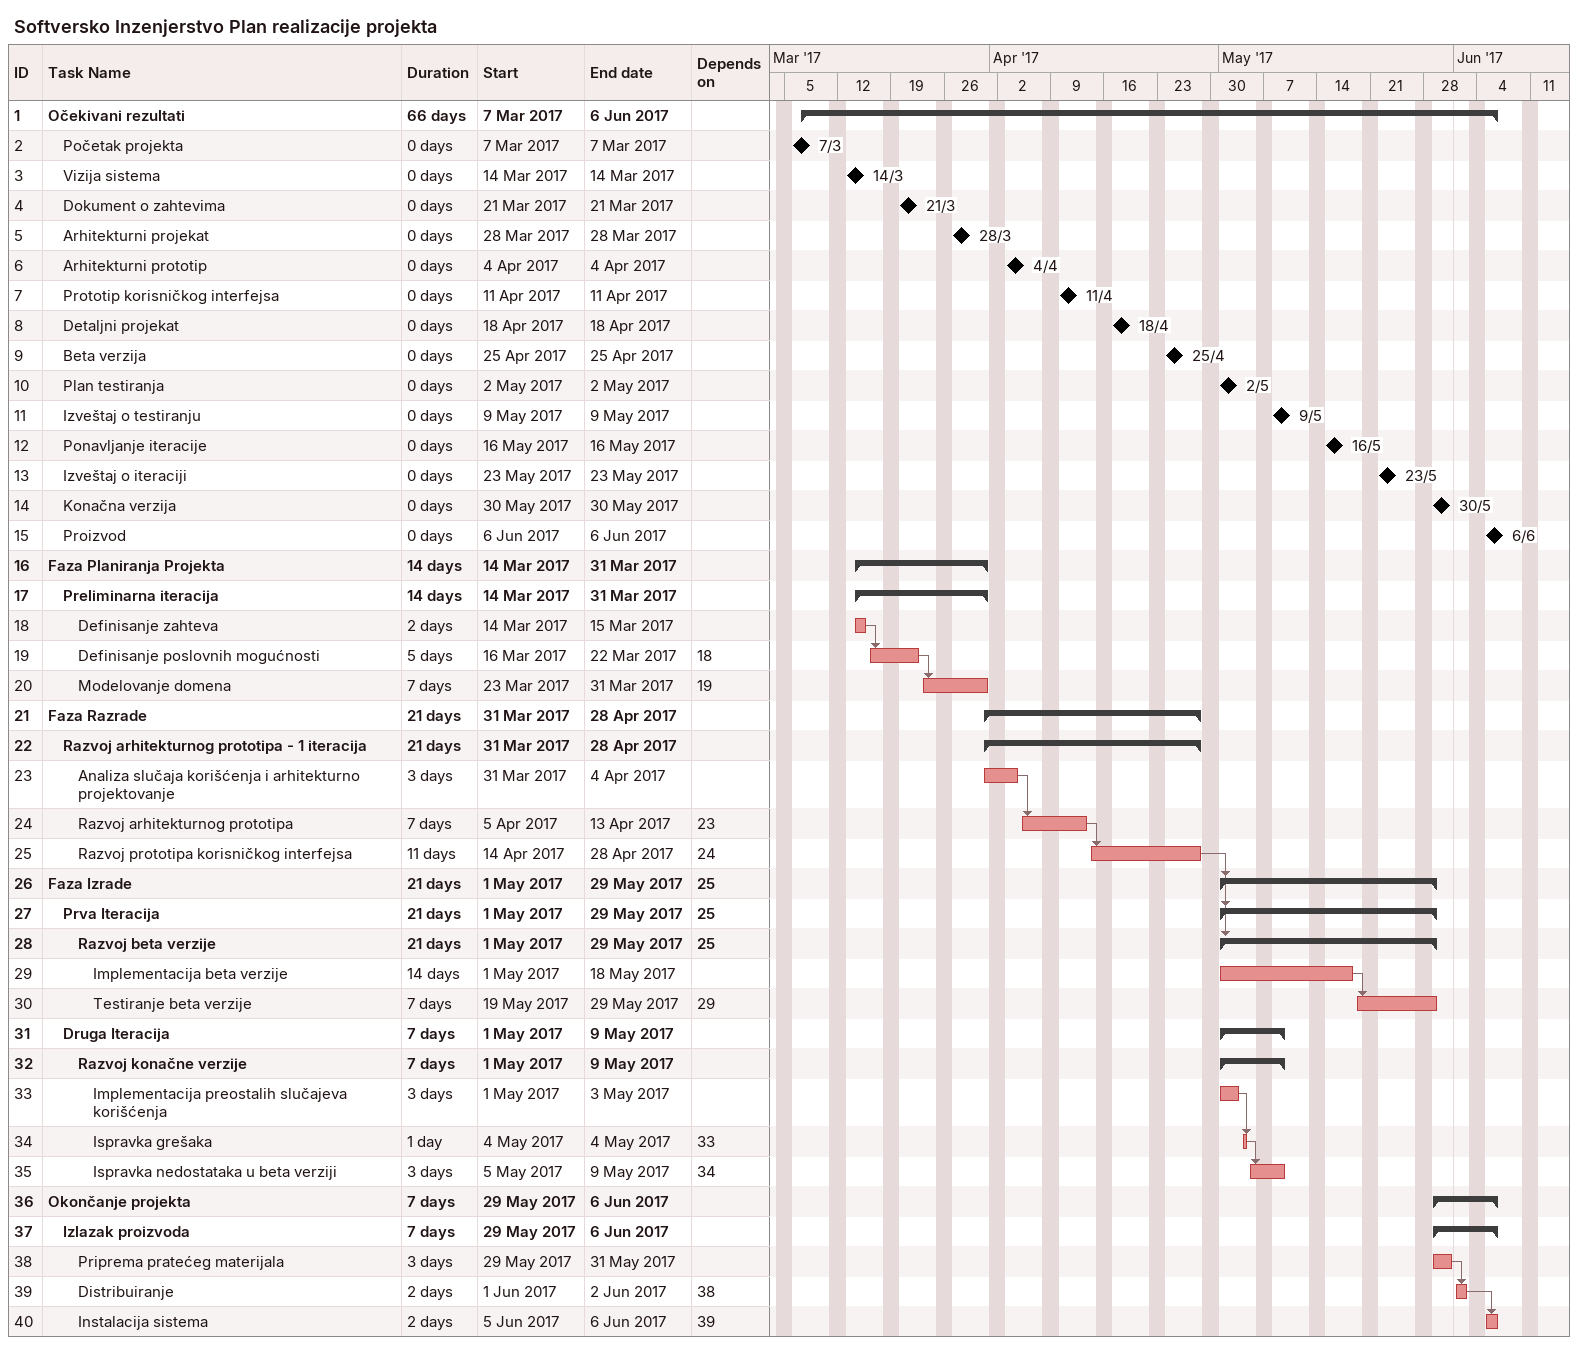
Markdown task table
Softversko Inzenjerstvo Plan realizacije projekta

| ID | Level | Task | Duration | Start | Finish | Predecessors |
|---|---|---|---|---|---|---|
| 1 | 1 | **Očekivani rezultati** | 66d | 2017-03-07 | 2017-06-06 |  |
| 2 | 2 | Početak projekta | 0d | 2017-03-07 | 2017-03-07 |  |
| 3 | 2 | Vizija sistema | 0d | 2017-03-14 | 2017-03-14 |  |
| 4 | 2 | Dokument o zahtevima | 0d | 2017-03-21 | 2017-03-21 |  |
| 5 | 2 | Arhitekturni projekat | 0d | 2017-03-28 | 2017-03-28 |  |
| 6 | 2 | Arhitekturni prototip | 0d | 2017-04-04 | 2017-04-04 |  |
| 7 | 2 | Prototip korisničkog interfejsa | 0d | 2017-04-11 | 2017-04-11 |  |
| 8 | 2 | Detaljni projekat | 0d | 2017-04-18 | 2017-04-18 |  |
| 9 | 2 | Beta verzija | 0d | 2017-04-25 | 2017-04-25 |  |
| 10 | 2 | Plan testiranja | 0d | 2017-05-02 | 2017-05-02 |  |
| 11 | 2 | Izveštaj o testiranju | 0d | 2017-05-09 | 2017-05-09 |  |
| 12 | 2 | Ponavljanje iteracije | 0d | 2017-05-16 | 2017-05-16 |  |
| 13 | 2 | Izveštaj o iteraciji | 0d | 2017-05-23 | 2017-05-23 |  |
| 14 | 2 | Konačna verzija | 0d | 2017-05-30 | 2017-05-30 |  |
| 15 | 2 | Proizvod | 0d | 2017-06-06 | 2017-06-06 |  |
| 16 | 1 | **Faza Planiranja Projekta** | 14d | 2017-03-14 | 2017-03-31 |  |
| 17 | 2 | **Preliminarna iteracija** | 14d | 2017-03-14 | 2017-03-31 |  |
| 18 | 3 | Definisanje zahteva | 2d | 2017-03-14 | 2017-03-15 |  |
| 19 | 3 | Definisanje poslovnih mogućnosti | 5d | 2017-03-16 | 2017-03-22 | 18 |
| 20 | 3 | Modelovanje domena | 7d | 2017-03-23 | 2017-03-31 | 19 |
| 21 | 1 | **Faza Razrade** | 21d | 2017-03-31 | 2017-04-28 |  |
| 22 | 2 | **Razvoj arhitekturnog prototipa - 1 iteracija** | 21d | 2017-03-31 | 2017-04-28 |  |
| 23 | 3 | Analiza slučaja korišćenja i arhitekturno projektovanje | 3d | 2017-03-31 | 2017-04-04 |  |
| 24 | 3 | Razvoj arhitekturnog prototipa | 7d | 2017-04-05 | 2017-04-13 | 23 |
| 25 | 3 | Razvoj prototipa korisničkog interfejsa | 11d | 2017-04-14 | 2017-04-28 | 24 |
| 26 | 1 | **Faza Izrade** | 21d | 2017-05-01 | 2017-05-29 | 25 |
| 27 | 2 | **Prva Iteracija** | 21d | 2017-05-01 | 2017-05-29 | 25 |
| 28 | 3 | **Razvoj beta verzije** | 21d | 2017-05-01 | 2017-05-29 | 25 |
| 29 | 4 | Implementacija beta verzije | 14d | 2017-05-01 | 2017-05-18 |  |
| 30 | 4 | Testiranje beta verzije | 7d | 2017-05-19 | 2017-05-29 | 29 |
| 31 | 2 | **Druga Iteracija** | 7d | 2017-05-01 | 2017-05-09 |  |
| 32 | 3 | **Razvoj konačne verzije** | 7d | 2017-05-01 | 2017-05-09 |  |
| 33 | 4 | Implementacija preostalih slučajeva korišćenja | 3d | 2017-05-01 | 2017-05-03 |  |
| 34 | 4 | Ispravka grešaka | 1d | 2017-05-04 | 2017-05-04 | 33 |
| 35 | 4 | Ispravka nedostataka u beta verziji | 3d | 2017-05-05 | 2017-05-09 | 34 |
| 36 | 1 | **Okončanje projekta** | 7d | 2017-05-29 | 2017-06-06 |  |
| 37 | 2 | **Izlazak proizvoda** | 7d | 2017-05-29 | 2017-06-06 |  |
| 38 | 3 | Priprema pratećeg materijala | 3d | 2017-05-29 | 2017-05-31 |  |
| 39 | 3 | Distribuiranje | 2d | 2017-06-01 | 2017-06-02 | 38 |
| 40 | 3 | Instalacija sistema | 2d | 2017-06-05 | 2017-06-06 | 39 |
